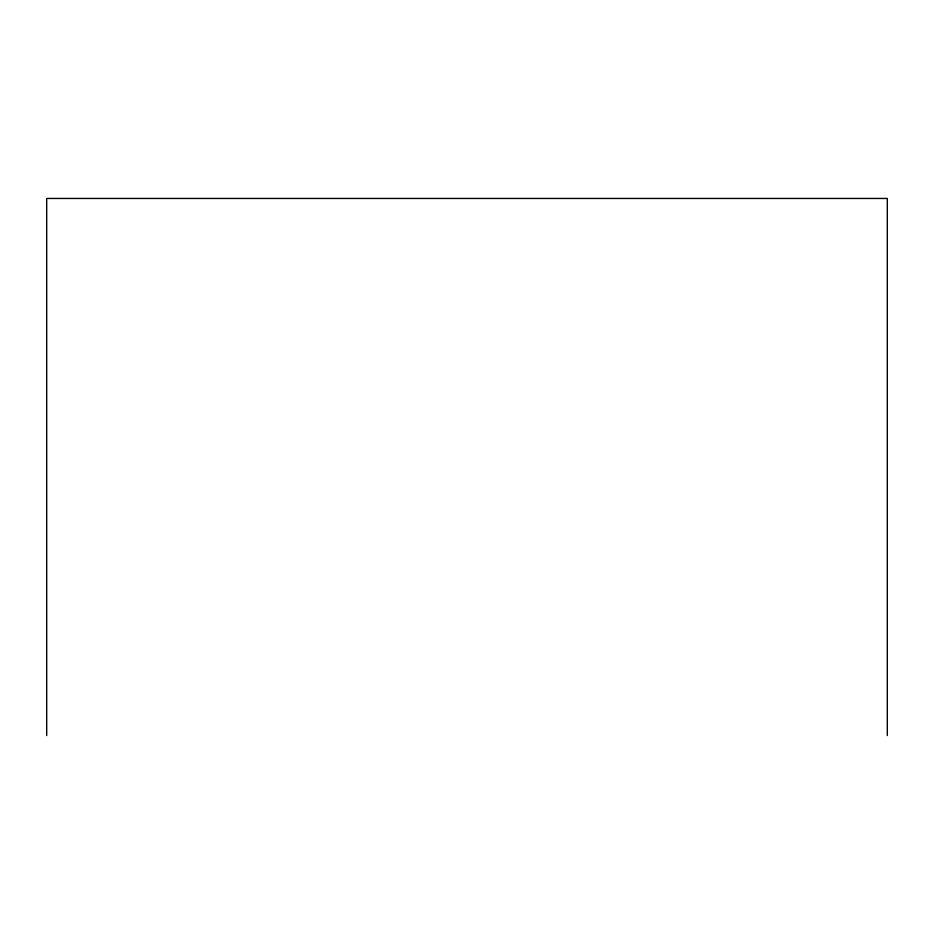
<?xml version="1.0" encoding="UTF-8"?>
<svg xmlns="http://www.w3.org/2000/svg" width="934" height="934" viewBox="0 0 934 934"><rect width="100%" height="100%" fill="white"/><g stroke="black" fill="none" stroke-linecap="round" stroke-linejoin="round"><path stroke-width="1.4" d="M887.3 735.548L887.3 198.452L46.7 198.452L46.7 735.548"/></g></svg>
